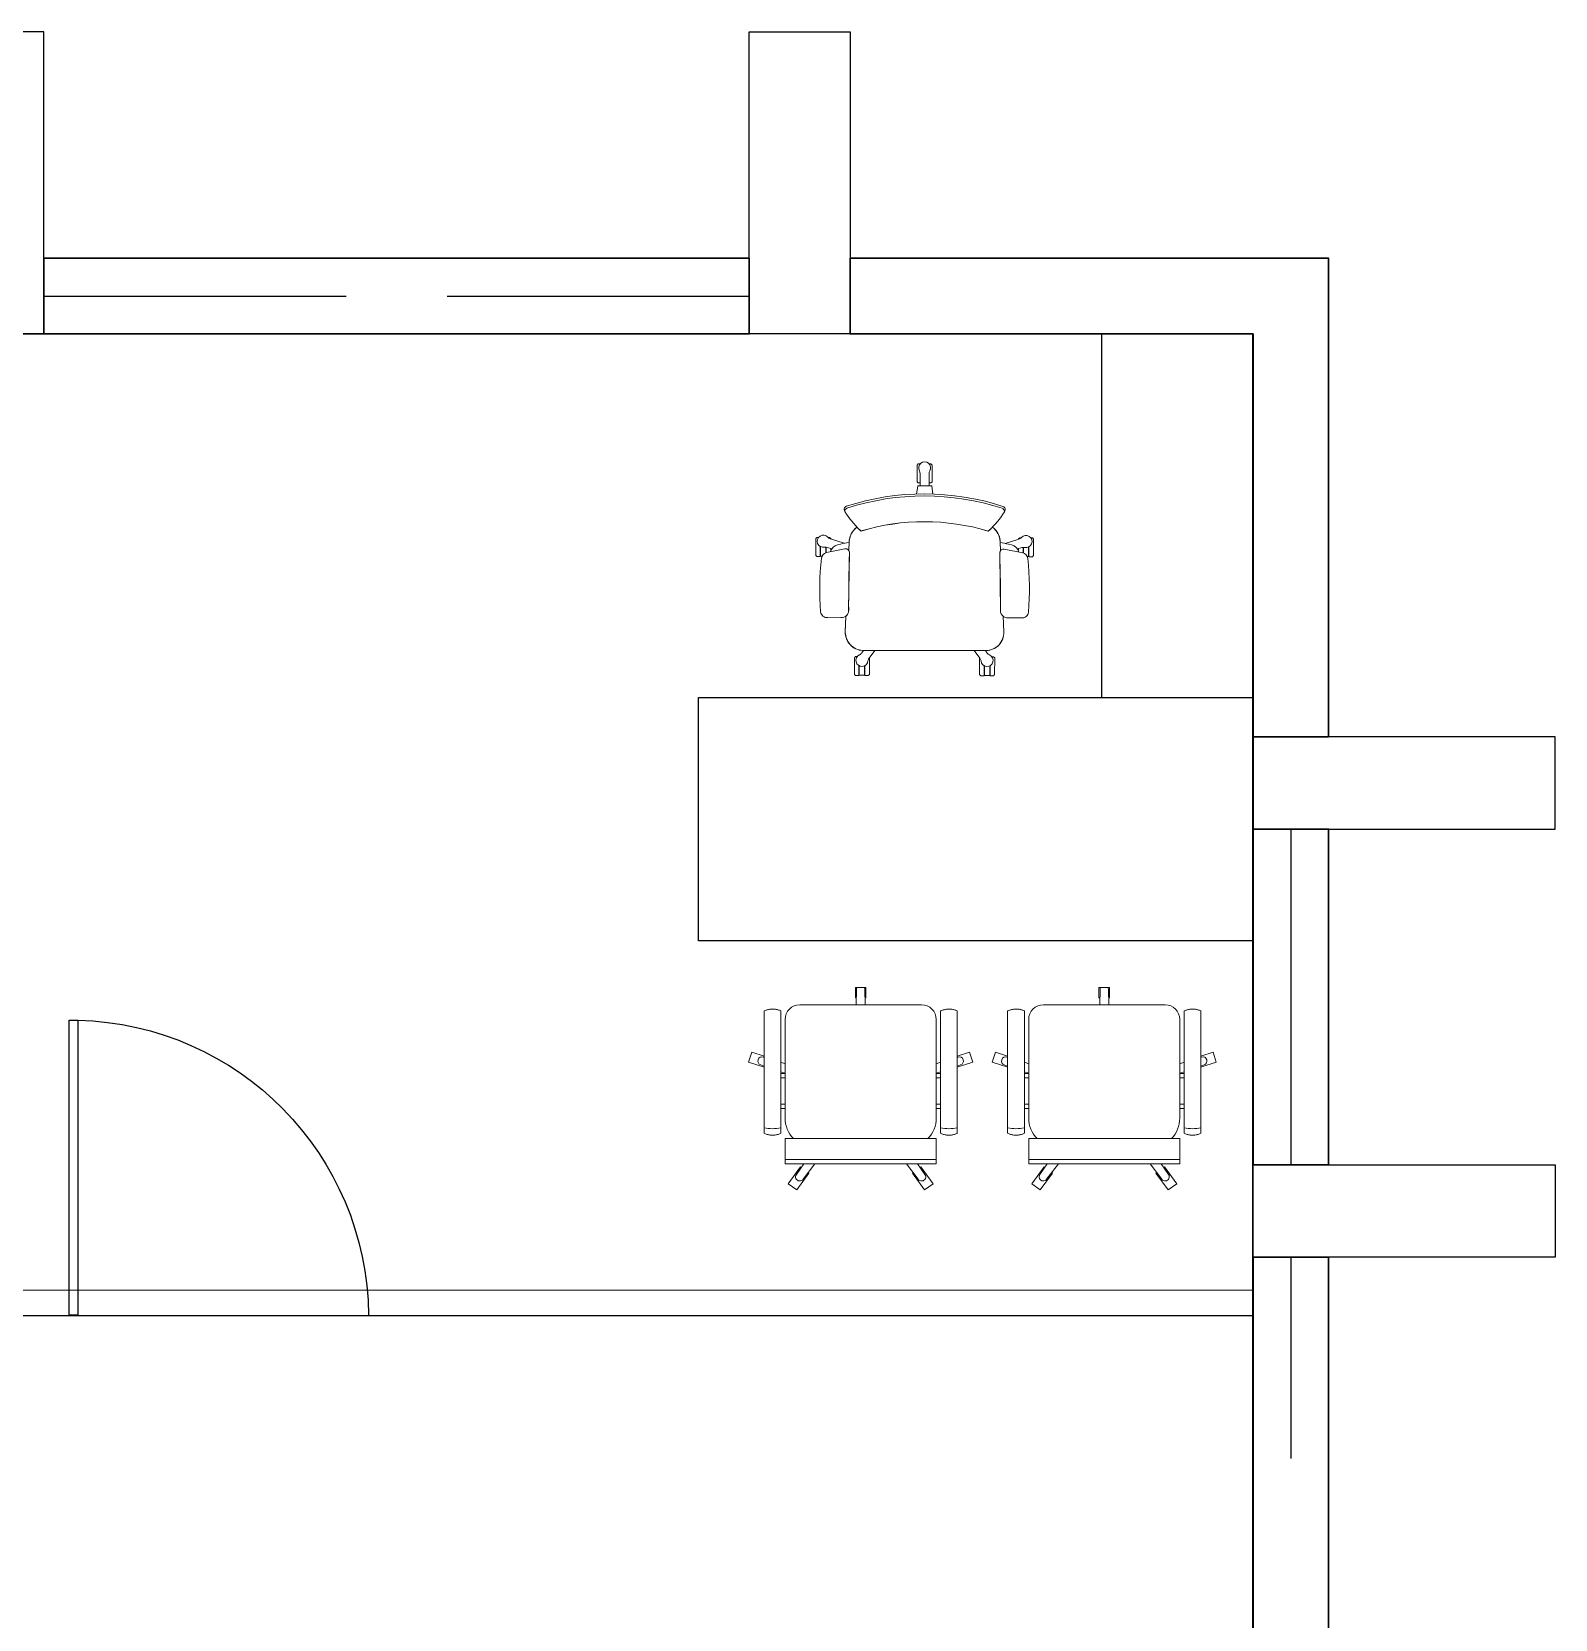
# Model space of a CAD drawing. Header units: millimetres. Extents: x 1993 to 4093, y 1262 to 2017.
# Drawn here: x 3911.2 to 4092.7, y 1554.9 to 1744.1 of the extents above; entities that cross this region are included whole.
import ezdxf

# ---------------------------------------------------------------- set-up
doc = ezdxf.new("R2010")
doc.units = ezdxf.units.MM
for name, color, linetype, lineweight in [('CABIN TABLE - MANAGER TABLE', 251, 'Continuous', 25), ('CHAIR HB', 252, 'Continuous', 18), ('CHAIR MB', 252, 'Continuous', 18), ('DOOR GLASS FRAMELESS 2', 142, 'Continuous', 25), ('FLR CARPET 1', 254, 'Continuous', 15), ('Partition_Glass', 142, 'Continuous', 9), ('PASSAGE', 251, 'Continuous', 25), ('WALL', 251, 'Continuous', 30)]:
    doc.layers.add(name, color=color, linetype=linetype, lineweight=lineweight)
for name, color, linetype in [('COLUMN', 251, 'Continuous'), ('FACADE', 140, 'Continuous'), ('PLANNER', 3, 'Continuous')]:
    doc.layers.add(name, color=color, linetype=linetype)

# ---------------------------------------------------------------- blocks, each defined once
blk = doc.blocks.new('CHAIR MB2')
at = {"layer": 'CHAIR MB'}
for p, q in [((2.57, 11.5), (3.16, 13.35)), ((4.35, 12.96), (3.16, 13.35)), ((2.83, 11.9), (2.69, 11.51)), ((3.75, 11.51), (3.77, 11.59)), ((4.35, 12.96), (3.88, 11.51)), ((8.07, 9.51), (-4.67, 9.51)), ((-2.35, 9.51), (-2.35, 9)), ((-1.85, 9), (-1.85, 9.51)), ((1.31, 9.51), (1.31, 9)), ((1.81, 9), (1.81, 9.51)), ((2, 9.51), (1.83, 9)), ((2.98, 9), (3.14, 9.51)), ((-11.34, 8.64), (-12.07, 7.62)), ((-10.06, 6.16), (-12.07, 7.62)), ((-11.34, 8.64), (-9.32, 7.17)), ((-8.95, 6.78), (-10.21, 7.66)), ((-8.95, 9), (-8.45, 9)), ((-8.95, 9), (-8.95, -9)), ((-8.95, 9), (-8.95, -9)), ((-8.45, 9), (-5.94, 9)), ((-8.45, 9), (-8.45, -9)), ((-8.45, -9), (-8.45, 9)), ((-5.94, 9), (-5.94, -9)), ((8.25, 9), (-3.5, 9)), ((-10.8, 6.86), (-8.95, 5.46)), ((-10.06, 6.16), (-9.99, 6.25)), ((-9.39, 7.08), (-9.32, 7.17)), ((10, 0), (10, 7.25)), ((11.84, 0.5), (10, 0.53)), ((10, -7.25), (10, 0)), ((10.83, 0.63), (12.07, 0.63)), ((10.83, 0.63), (10.83, 0.52)), ((12.07, -0.63), (12.07, 0.63)), ((10, -0.53), (11.84, -0.5)), ((10.83, -0.52), (10.83, -0.63)), ((12.07, -0.63), (10.83, -0.63)), ((-8.95, -5.46), (-10.8, -6.86)), ((-12.07, -7.62), (-10.06, -6.16)), ((-9.32, -7.17), (-11.34, -8.64)), ((-10.21, -7.66), (-8.95, -6.78)), ((-9.99, -6.25), (-10.06, -6.16)), ((-9.32, -7.17), (-9.39, -7.08)), ((-12.07, -7.62), (-11.34, -8.64)), ((-8.45, -9), (-8.95, -9)), ((-5.94, -9), (-8.45, -9)), ((-3.5, -9), (8.25, -9)), ((-2.35, -9), (-2.35, -9.51)), ((-1.85, -9.51), (-1.85, -9)), ((1.31, -9), (1.31, -9.51)), ((1.81, -9.51), (1.81, -9)), ((1.83, -9), (2, -9.51)), ((3.14, -9.51), (2.98, -9)), ((8.07, -11.51), (-4.67, -11.51)), ((3.16, -13.35), (2.57, -11.5)), ((2.69, -11.51), (2.83, -11.9)), ((3.16, -13.35), (4.35, -12.96)), ((3.77, -11.59), (3.75, -11.51)), ((3.88, -11.51), (4.35, -12.96))]:
    blk.add_line(p, q, dxfattribs=at)
for points in [[(-4.67, 9.51), (-5.31, 9.51), (-5.35, 9.59), (-5.39, 9.68), (-5.42, 9.77), (-5.45, 9.86), (-5.47, 9.95), (-5.49, 10.05), (-5.51, 10.14), (-5.52, 10.23), (-5.53, 10.33), (-5.53, 10.42), (-5.54, 10.52), (-5.53, 10.61), (-5.53, 10.71), (-5.52, 10.8), (-5.5, 10.9), (-5.49, 10.99), (-5.47, 11.08), (-5.44, 11.17), (-5.41, 11.26), (-5.38, 11.35), (-5.34, 11.44), (-5.31, 11.51), (-4.67, 11.51)], [(-4.67, 11.51), (9.26, 11.51), (9.3, 11.42), (9.34, 11.33), (9.37, 11.24), (9.4, 11.15), (9.42, 11.06), (9.44, 10.97), (9.46, 10.87), (9.47, 10.78), (9.48, 10.68), (9.48, 10.59), (9.48, 10.5), (9.48, 10.4), (9.48, 10.31), (9.47, 10.21), (9.45, 10.12), (9.44, 10.02), (9.41, 9.93), (9.39, 9.84), (9.36, 9.75), (9.33, 9.66), (9.29, 9.57), (9.26, 9.51), (8.07, 9.51)], [(-4.67, -11.51), (-5.31, -11.51), (-5.35, -11.42), (-5.39, -11.33), (-5.42, -11.24), (-5.45, -11.15), (-5.47, -11.06), (-5.49, -10.97), (-5.51, -10.87), (-5.52, -10.78), (-5.53, -10.68), (-5.53, -10.59), (-5.54, -10.5), (-5.53, -10.4), (-5.53, -10.31), (-5.52, -10.21), (-5.5, -10.12), (-5.49, -10.02), (-5.47, -9.93), (-5.44, -9.84), (-5.41, -9.75), (-5.38, -9.66), (-5.34, -9.57), (-5.31, -9.51), (-4.67, -9.51)], [(-4.67, -9.51), (9.26, -9.51), (9.3, -9.59), (9.34, -9.68), (9.37, -9.77), (9.4, -9.86), (9.42, -9.95), (9.44, -10.05), (9.46, -10.14), (9.47, -10.23), (9.48, -10.33), (9.48, -10.42), (9.48, -10.52), (9.48, -10.61), (9.48, -10.71), (9.47, -10.8), (9.45, -10.9), (9.44, -10.99), (9.41, -11.08), (9.39, -11.17), (9.36, -11.26), (9.33, -11.35), (9.29, -11.44), (9.26, -11.51), (8.07, -11.51)]]:
    blk.add_lwpolyline(points, dxfattribs=at)
for centre, radius, start, end in [((-3.5, 5.5), 3.5, 90, 134.2304), ((8.25, 7.25), 1.75, 0, 90), ((8.25, -7.25), 1.75, 270, 0), ((-3.5, -5.5), 3.5, 225.7696, 270)]:
    blk.add_arc(centre, radius, start, end, dxfattribs=at)
for centre, major_axis, start_param, end_param in [((3.3, 11.75), (-0.473, 0.154), 3.141593, 6.283185), ((-10.51, 7.26), (0.292, 0.402), 0, 3.141593), ((11.84, 0), (0, 0.497), 5.773119, 6.283185), ((11.84, 0), (0, 0.497), 3.141593, 3.65168), ((-10.51, -7.26), (-0.292, 0.402), 0, 3.141593), ((3.3, -11.75), (0.473, 0.154), 3.141593, 6.283185)]:
    blk.add_ellipse(centre, major_axis=major_axis, ratio=0.96783, start_param=start_param, end_param=end_param, dxfattribs=at)
at = {"layer": 'CHAIR MB', "start_tangent": (-0.206196, -0.978511), "end_tangent": (0.206223, -0.978505)}
for points in [[(-4.67, 11.51), (-4.77, 10.51), (-4.67, 9.51)], [(-4.67, -9.51), (-4.77, -10.51), (-4.67, -11.51)]]:
    blk.add_spline(points, degree=3, dxfattribs=at)
blk = doc.blocks.new('Manager Cabin Table')
at = {"layer": 'CABIN TABLE - MANAGER TABLE'}
for points in [[(0, 0), (-18, 0), (-18, 43.32), (0, 43.32)], [(48, 0), (-18, 0), (-18, -29), (48, -29)]]:
    blk.add_lwpolyline(points, close=True, dxfattribs=at)
blk = doc.blocks.new('Door_Glass')
at = {"layer": 'DOOR GLASS FRAMELESS 2'}
blk.add_lwpolyline([(35.16, 1.03), (0, 1.03), (0, 0), (35.16, 0)], close=True, dxfattribs=at)
blk.add_arc((-0.31, 0.18), 35.48, 1.3835, 89.4973, dxfattribs=at)
blk = doc.blocks.new('CHAIR HB')
at = {"layer": 'CHAIR HB', "lineweight": 13}
for p, q in [((96235.65, 8747.25), (96235.51, 8747.11)), ((96235.51, 8747.11), (96235.51, 8745.12)), ((96235.65, 8747.25), (96235.82, 8747.25)), ((96237.16, 8747.25), (96236.99, 8747.25)), ((96237.16, 8747.25), (96237.31, 8747.11)), ((96237.31, 8747.11), (96237.3, 8745.12)), ((96235.51, 8745.12), (96235.65, 8744.99)), ((96235.65, 8744.99), (96235.86, 8744.99)), ((96235.87, 8746.09), (96235.86, 8744.64)), ((96236.94, 8746.09), (96236.95, 8744.64)), ((96237.16, 8744.99), (96236.95, 8744.99)), ((96237.3, 8745.12), (96237.16, 8744.99)), ((96223.44, 8738.35), (96223.43, 8736.35)), ((96223.58, 8738.48), (96223.44, 8738.35)), ((96223.58, 8738.48), (96223.75, 8738.48)), ((96223.98, 8736.26), (96223.98, 8737.41)), ((96224.02, 8736.26), (96224.02, 8737.39)), ((96224.65, 8736.67), (96224.65, 8737.34)), ((96224.68, 8736.68), (96224.68, 8737.34)), ((96224.85, 8737.31), (96225.34, 8737.14)), ((96225.09, 8738.48), (96224.92, 8738.48)), ((96225.09, 8738.48), (96225.23, 8738.35)), ((96225.18, 8738.32), (96226.82, 8737.8)), ((96225.23, 8738.35), (96225.23, 8738.3)), ((96247.64, 8738.3), (96245.99, 8737.78)), ((96247.97, 8737.28), (96247.47, 8737.12)), ((96247.73, 8738.46), (96247.58, 8738.32)), ((96247.58, 8738.32), (96247.58, 8738.28)), ((96247.73, 8738.46), (96247.9, 8738.46)), ((96248.13, 8736.65), (96248.13, 8737.32)), ((96248.17, 8736.64), (96248.17, 8737.32)), ((96248.79, 8736.23), (96248.79, 8737.36)), ((96248.83, 8736.23), (96248.83, 8737.38)), ((96249.24, 8738.46), (96249.07, 8738.46)), ((96249.24, 8738.46), (96249.38, 8738.32)), ((96249.38, 8738.32), (96249.38, 8736.33)), ((96223.43, 8736.35), (96223.58, 8736.22)), ((96223.58, 8736.22), (96223.94, 8736.22)), ((96223.94, 8736.22), (96223.98, 8736.26)), ((96224.02, 8736.26), (96224.19, 8736.26)), ((96225.23, 8737.18), (96225.23, 8736.94)), ((96247.58, 8737.15), (96247.58, 8736.92)), ((96248.79, 8736.23), (96248.62, 8736.23)), ((96248.87, 8736.19), (96248.83, 8736.23)), ((96249.24, 8736.19), (96248.87, 8736.19)), ((96249.38, 8736.33), (96249.24, 8736.19)), ((96228.19, 8724.29), (96228.04, 8724.16)), ((96228.04, 8724.16), (96228.04, 8722.16)), ((96228.19, 8724.29), (96228.38, 8724.29)), ((96229.79, 8724.11), (96230.48, 8725.03)), ((96229.84, 8724.17), (96229.84, 8722.16)), ((96243, 8724.09), (96242.31, 8725.02)), ((96242.95, 8724.16), (96242.95, 8722.15)), ((96243.86, 8724.72), (96243.65, 8725.02)), ((96244.6, 8724.27), (96244.41, 8724.27)), ((96244.6, 8724.27), (96244.75, 8724.14)), ((96244.75, 8724.14), (96244.74, 8722.15)), ((96228.04, 8722.16), (96228.18, 8722.03)), ((96228.59, 8722.07), (96228.59, 8723.22)), ((96228.63, 8722.07), (96228.63, 8723.2)), ((96229.25, 8722.07), (96229.25, 8723.2)), ((96229.29, 8722.07), (96229.29, 8723.22)), ((96229.84, 8722.16), (96229.69, 8722.03)), ((96242.95, 8722.15), (96243.09, 8722.01)), ((96243.49, 8722.05), (96243.49, 8723.2)), ((96243.53, 8722.05), (96243.53, 8723.18)), ((96244.16, 8722.05), (96244.16, 8723.18)), ((96244.2, 8722.05), (96244.2, 8723.2)), ((96244.74, 8722.15), (96244.6, 8722.01)), ((96228.18, 8722.03), (96228.55, 8722.03)), ((96228.55, 8722.03), (96228.59, 8722.07)), ((96228.63, 8722.07), (96229.25, 8722.07)), ((96229.33, 8722.03), (96229.29, 8722.07)), ((96229.69, 8722.03), (96229.33, 8722.03)), ((96243.09, 8722.01), (96243.45, 8722.01)), ((96243.45, 8722.01), (96243.49, 8722.05)), ((96244.16, 8722.05), (96243.53, 8722.05)), ((96244.23, 8722.01), (96244.2, 8722.05)), ((96244.6, 8722.01), (96244.23, 8722.01))]:
    blk.add_line(p, q, dxfattribs=at)
at = {"layer": 'CHAIR HB'}
for p, q in [((96226.05, 8737.62), (96226.4, 8737.71)), ((96227.38, 8736.93), (96227.43, 8738.01)), ((96245.44, 8736.91), (96245.39, 8737.99)), ((96246.77, 8737.6), (96246.41, 8737.69)), ((96226.45, 8728.95), (96224.86, 8728.93)), ((96226.96, 8727.27), (96227.04, 8729.12)), ((96245.84, 8727.25), (96245.76, 8729.1)), ((96247.94, 8728.91), (96246.35, 8728.92)), ((96228.93, 8724.73), (96229.14, 8725.03)), ((96229.02, 8725.03), (96243.77, 8725.02))]:
    blk.add_line(p, q, dxfattribs=at)
at = {"layer": 'CHAIR HB', "lineweight": 13}
blk.add_lwpolyline([(96237.39, 8743.66), (96237.25, 8744.64), (96235.58, 8744.64), (96235.44, 8743.66)], dxfattribs=at)
at = {"layer": 'CHAIR HB'}
blk.add_lwpolyline([(96245.76, 8729.1), (96245.84, 8727.25, -0.432232), (96243.65, 8725.02), (96229.02, 8725.03, -0.219268), (96227.53, 8725.72, -0.168943), (96226.96, 8727.18), (96227.04, 8729.12, 0.229567), (96227.36, 8729.78), (96227.45, 8736.68, 0.185544), (96227.38, 8736.93), (96227.42, 8737.89, -0.238915), (96228.35, 8739.72), (96228.86, 8739.26, -0.147625), (96243.96, 8739.25), (96244.48, 8739.71, -0.249075), (96245.4, 8737.88), (96245.44, 8736.91, 0.160512), (96245.37, 8736.39), (96245.44, 8729.75, 0.226382), (96245.76, 8729.1), (96245.84, 8727.25, -0.432232), (96243.65, 8725.02, -107.874684)], format="xyb", dxfattribs=at)
for points in [[(96226.92, 8737.13), (96224.72, 8736.69)], [(96245.89, 8737.11), (96248.09, 8736.66)]]:
    blk.add_lwpolyline(points, dxfattribs=at)
at = {"layer": 'CHAIR HB', "lineweight": 13}
for centre, radius, start, end in [((96236.41, 8746.8), 0.72, 328.4742, 211.4092), ((96235.12, 8746.09), 0.755, 0.1513, 26.6572), ((96237.7, 8746.09), 0.755, 153.2263, 179.7322), ((96224.33, 8738.04), 0.72, 40.4742, 283.4092), ((96224.61, 8736.59), 0.755, 72.1513, 98.6572), ((96225.41, 8739.04), 0.755, 225.2263, 251.7322), ((96247.4, 8739.02), 0.755, 288.1513, 314.6572), ((96248.48, 8738.01), 0.72, 256.4742, 139.4092), ((96248.2, 8736.56), 0.755, 81.2263, 107.7322), ((96228.94, 8723.84), 0.72, 112.4742, 355.4092), ((96228.32, 8725.18), 0.755, 297.2263, 323.7322), ((96230.4, 8723.66), 0.755, 144.1513, 170.6571), ((96242.38, 8723.65), 0.755, 9.2263, 35.7322), ((96243.85, 8723.83), 0.72, 184.4742, 67.4092), ((96244.47, 8725.16), 0.755, 216.1513, 242.6571)]:
    blk.add_arc(centre, radius, start, end, dxfattribs=at)
at = {"layer": 'CHAIR HB'}
for centre, radius, start, end in [((96236.38, 8713.5), 30.18, 71.938, 107.9454), ((96236.38, 8713.5), 29.94, 71.938, 107.9454), ((96227.24, 8741.82), 0.418, 111.0456, 214.5685), ((96227.31, 8741.59), 0.418, 111.0456, 181.3224), ((96236.38, 8747.51), 11.19, 211.9943, 226.7041), ((96236.46, 8747.51), 11.19, 313.1791, 327.8892), ((96245.51, 8741.57), 0.418, 358.5611, 68.8378), ((96245.59, 8741.8), 0.418, 325.315, 68.8378), ((96229.68, 8737.9), 2.25, 126.2137, 177.339), ((96229.1, 8739.78), 0.575, 226.91, 245.5455), ((96236.38, 8714.25), 26.12, 73.1466, 106.7369), ((96243.72, 8739.77), 0.575, 294.3379, 312.9734), ((96243.23, 8737.95), 2.16, 1.0224, 54.5547), ((96226.33, 8736.46), 1.2, 103.6999, 164.5288), ((96228.48, 8729.16), 8.8, 96.9466, 103.6999), ((96244.31, 8729.14), 8.8, 76.1836, 82.9369), ((96246.48, 8736.43), 1.2, 15.3547, 76.1836), ((96255.66, 8732.31), 31.75, 173.2973, 184.8545), ((96224.87, 8735.96), 0.737, 101.334, 176.0172), ((96227, 8736.68), 0.456, 357.5885, 99.5605), ((96435.18, 8730.36), 207.82, 178.2636, 180.1569), ((96245.82, 8736.66), 0.456, 80.323, 182.2949), ((96037.62, 8730.76), 207.82, 359.7265, 1.6199), ((96247.95, 8735.94), 0.737, 3.8662, 78.5494), ((96217.14, 8732.35), 31.75, 355.029, 6.5861), ((96226.52, 8729.78), 0.836, 264.9916, 0.8814), ((96246.28, 8729.76), 0.836, 179.002, 274.8919), ((96224.78, 8729.69), 0.759, 184.9863, 275.9545), ((96248.02, 8729.66), 0.759, 263.929, 354.8972), ((96229.11, 8727.18), 2.15, 177.5227, 267.7683), ((96243.69, 8727.16), 2.15, 272.1152, 2.3608)]:
    blk.add_arc(centre, radius, start, end, dxfattribs=at)
blk = doc.blocks.new('DIRECTOR CABIN 02')
at = {"layer": 'PLANNER', "ltscale": 25}
blk.add_lwpolyline([(98143.33, 8762.75), (97964.86, 8762.75), (97964.86, 8645.79), (98143.33, 8645.79)], close=True, dxfattribs=at)

msp = doc.modelspace()

# ---------------------------------------------------------------- linework, layer by layer
at = {"layer": 'COLUMN', "ltscale": 25}
for points in [[(3900.7, 1708.09), (3912.7, 1708.09), (3912.7, 1744.09), (3900.7, 1744.09)], [(3996.7, 1744.09), (4008.7, 1744.09), (4008.7, 1708.09), (3996.7, 1708.09)], [(4056.7, 1649.09), (4092.7, 1649.09), (4092.7, 1660.09), (4056.7, 1660.09)], [(4056.7, 1609.09), (4092.7, 1609.09), (4092.7, 1598.09), (4056.7, 1598.09)]]:
    msp.add_lwpolyline(points, close=True, dxfattribs=at)
at = {"layer": 'FACADE', "ltscale": 25}
for points in [[(3912.7, 1712.59), (3948.7, 1712.59)], [(3960.7, 1712.59), (3996.7, 1712.59)], [(4061.2, 1649.09), (4061.2, 1609.09)], [(4061.2, 1598.09), (4061.2, 1574.07)]]:
    msp.add_lwpolyline(points, dxfattribs=at)
at = {"layer": 'FLR CARPET 1', "ltscale": 25}
msp.add_lwpolyline([(3879.7, 1591.12), (4056.7, 1591.12), (4056.7, 1708.09), (3879.7, 1708.09)], close=True, dxfattribs=at)
at = {"layer": 'Partition_Glass', "ltscale": 25}
msp.add_lwpolyline([(3879.7, 1591.12), (4056.67, 1591.12), (4056.67, 1594.15), (3879.7, 1594.15)], close=True, dxfattribs=at)
at = {"layer": 'PASSAGE'}
msp.add_lwpolyline([(3550.56, 1543.14), (3905.37, 1543.14), (3929.02, 1539.47), (3952.27, 1533.78), (3974.95, 1526.13), (3996.89, 1516.56), (4017.93, 1505.15), (4037.91, 1491.98), (4056.69, 1477.14), (4056.69, 1591.12), (3273.78, 1591.1)], dxfattribs=at)
at = {"layer": 'WALL', "ltscale": 25}
for points in [[(3912.7, 1708.09), (3996.7, 1708.09), (3996.7, 1717.09), (3912.7, 1717.09)], [(4008.7, 1717.09), (4065.7, 1717.09), (4065.7, 1660.09), (4056.7, 1660.09), (4056.7, 1708.09), (4008.7, 1708.09)], [(4056.7, 1649.09), (4065.7, 1649.09), (4065.7, 1609.09), (4056.7, 1609.09)], [(4056.7, 1598.09), (4065.7, 1598.09), (4065.7, 1550.09), (4056.7, 1550.09)]]:
    msp.add_lwpolyline(points, close=True, dxfattribs=at)

# ---------------------------------------------------------------- block references
at = {"layer": 'CABIN TABLE - MANAGER TABLE', "xscale": -1}
msp.add_blockref('Manager Cabin Table', (4038.67, 1664.77), dxfattribs=at)
at = {"layer": 'CHAIR HB', "color": 240, "true_color": 0xed1f24}
msp.add_blockref('CHAIR HB', (-92218.82, -7054.66), dxfattribs=at)
at = {"layer": 'CHAIR MB', "xscale": -1, "rotation": 270}
for p in [(4009.97, 1618.15), (4038.98, 1618.15)]:
    msp.add_blockref('CHAIR MB2', p, dxfattribs=at)
at = {"layer": 'DOOR GLASS FRAMELESS 2', "xscale": -1, "rotation": 270}
msp.add_blockref('Door_Glass', (3915.7, 1591.15), dxfattribs=at)
at = {"layer": 'PLANNER'}
msp.add_blockref('DIRECTOR CABIN 02', (-94086.66, -7054.66), dxfattribs=at)

doc.saveas('drawing.dxf')
